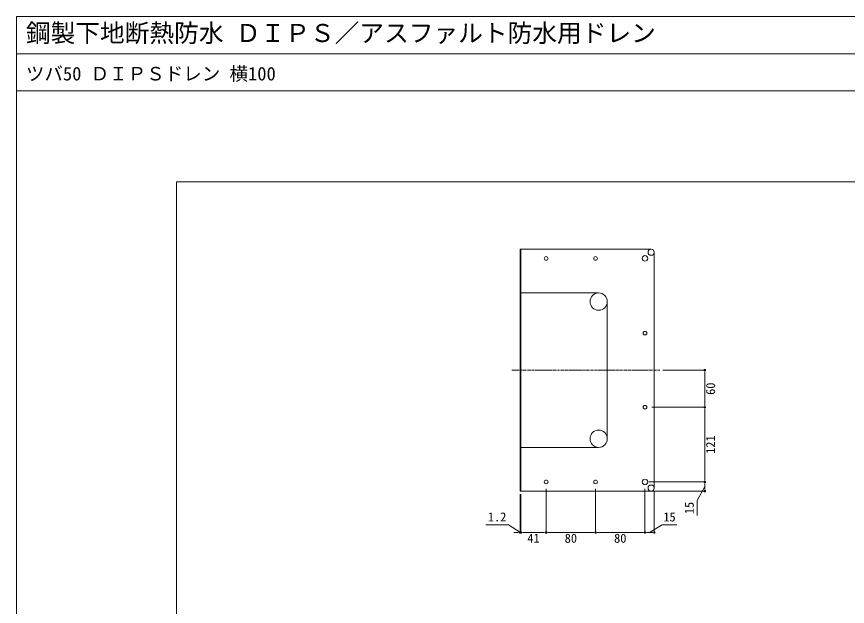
# Model space of a CAD drawing. Units: millimetres, scale not verified. Extents: x -1380 to 1380, y -955 to 955.
# Drawn here: x -1380 to -35, y 0 to 955 of the extents above; entities that cross this region are included whole.
import ezdxf
from ezdxf.enums import TextEntityAlignment as Align

# ---------------------------------------------------------------- set-up
doc = ezdxf.new("R2010")
doc.units = ezdxf.units.MM
doc.header["$LTSCALE"] = 3
doc.linetypes.add('USER1', pattern=[2, 1.25, -0.25, 0.25, -0.25])
for name, color, linetype, lineweight in [('0-0_0', 7, 'Continuous', 15), ('0-3_L-1', 7, 'Continuous', 18), ('0-4_L-5', 2, 'USER1', 18), ('0-7_WAKU', 7, 'Continuous', 18), ('0-9_SUNPO', 7, 'Continuous', 18)]:
    doc.layers.add(name, color=color, linetype=linetype, lineweight=lineweight)
doc.styles.add('ＭＳ ゴシック', font='')
doc.styles.get('ＭＳ ゴシック').set_extended_font_data('MS Gothic')

# ---------------------------------------------------------------- blocks, each defined once
blk = doc.blocks.new('_DOT')
at = {"layer": '0-0_0'}
for p, q in [((-0.5, 0), (-1, 0)), ((0.25, 0), (-0.25, 0))]:
    blk.add_line(p, q, dxfattribs=at)
blk.add_circle((0, 0), 0.25, dxfattribs=at)

msp = doc.modelspace()

# ---------------------------------------------------------------- linework, layer by layer
at = {"layer": '0-0_0', "lineweight": 18}
msp.add_line((-1379.874, 895.028), (1380.126, 895.028), dxfattribs=at)
msp.add_lwpolyline([(-1121.124, -807.472), (1121.376, -807.472), (1121.376, 687.528), (-1121.124, 687.528)], close=True, dxfattribs=at)
at = {"layer": '0-3_L-1'}
for p, q in [((-352.332, 578.528), (-563.332, 578.528)), ((-347.332, 382.528), (-347.332, 573.528)), ((-437.332, 507.528), (-563.332, 507.528)), ((-423.332, 382.528), (-423.332, 493.528)), ((-423.332, 382.528), (-423.332, 271.528)), ((-347.332, 382.528), (-347.332, 191.528)), ((-437.332, 257.528), (-563.332, 257.528)), ((-352.332, 186.528), (-563.332, 186.528))]:
    msp.add_line(p, q, dxfattribs=at)
for points in [[(-564.532, 382.528), (-564.532, 578.528), (-563.332, 578.528), (-563.332, 382.528)], [(-564.532, 382.528), (-564.532, 186.528), (-563.332, 186.528), (-563.332, 382.528)]]:
    msp.add_lwpolyline(points, dxfattribs=at)
for centre, radius in [((-352.332, 573.528), 5), ((-522.332, 563.528), 3), ((-442.332, 563.528), 3), ((-362.332, 563.528), 4.5), ((-437.332, 493.528), 14), ((-362.332, 442.528), 3), ((-362.332, 322.528), 3), ((-437.332, 271.528), 14), ((-522.332, 201.528), 3), ((-442.332, 201.528), 3), ((-362.332, 201.528), 4.5), ((-352.332, 191.528), 5)]:
    msp.add_circle(centre, radius, dxfattribs=at)
at = {"layer": '0-4_L-5'}
for p, q in [((-563.332, 507.528), (-563.332, 257.528)), ((-338.507, 382.528), (-577.757, 382.528))]:
    msp.add_line(p, q, dxfattribs=at)
at = {"layer": '0-7_WAKU'}
for points in [[(-1379.874, -954.972), (1380.126, -954.972), (1380.126, 955.028), (-1379.874, 955.028)], [(1380.126, 835.028), (-1379.874, 835.028), (-1379.874, 955.028), (1380.126, 955.028)]]:
    msp.add_lwpolyline(points, close=True, dxfattribs=at)
at = {"layer": '0-9_SUNPO'}
for p, q in [((-333.507, 382.528), (-265.416, 382.528)), ((-265.416, 327.528), (-265.416, 377.528)), ((-351.332, 322.528), (-265.416, 322.528)), ((-351.332, 322.528), (-265.416, 322.528)), ((-265.416, 317.528), (-265.416, 206.528)), ((-522.332, 190.528), (-522.332, 119.676)), ((-522.332, 190.528), (-522.332, 119.676)), ((-442.332, 190.528), (-442.332, 119.676)), ((-442.332, 190.528), (-442.332, 119.676)), ((-362.332, 190.528), (-362.332, 119.676)), ((-362.332, 190.528), (-362.332, 119.676)), ((-356.332, 201.528), (-265.416, 201.528)), ((-356.332, 201.528), (-265.416, 201.528)), ((-265.416, 191.528), (-265.416, 196.528)), ((-564.532, 181.528), (-564.532, 119.676)), ((-563.332, 181.528), (-563.332, 119.676)), ((-563.332, 181.528), (-563.332, 119.676)), ((-352.332, 186.528), (-265.416, 186.528)), ((-347.332, 186.528), (-347.332, 119.676)), ((-569.532, 119.676), (-574.532, 119.676)), ((-564.532, 119.676), (-563.332, 119.676)), ((-564.532, 119.676), (-563.332, 119.676)), ((-558.332, 119.676), (-553.332, 119.676)), ((-558.332, 119.676), (-527.332, 119.676)), ((-517.332, 119.676), (-447.332, 119.676)), ((-437.332, 119.676), (-367.332, 119.676)), ((-357.332, 119.676), (-352.332, 119.676))]:
    msp.add_line(p, q, dxfattribs=at)
for points in [[(-265.416, 194.028), (-277.916, 171.357), (-277.916, 147.428)], [(-563.932, 119.676), (-583.166, 132.176), (-620.191, 132.176)], [(-354.832, 119.676), (-334.497, 132.176), (-310.568, 132.176)]]:
    msp.add_lwpolyline(points, dxfattribs=at)

# ---------------------------------------------------------------- block references
at = {"layer": '0-9_SUNPO', "xscale": 5, "yscale": 5}
for p, rotation in [((-265.416, 382.528), 90), ((-265.416, 322.528), 270), ((-265.416, 322.528), 90), ((-265.416, 201.528), 270), ((-265.416, 201.528), 90), ((-265.416, 186.528), 270), ((-563.332, 119.676), 180), ((-563.332, 119.676), 180), ((-522.332, 119.676), 180), ((-442.332, 119.676), 180), ((-362.332, 119.676), 180)]:
    msp.add_blockref('_DOT', p, dxfattribs=dict(at, rotation=rotation))
for p in [(-564.532, 119.676), (-522.332, 119.676), (-442.332, 119.676), (-362.332, 119.676), (-347.332, 119.676)]:
    msp.add_blockref('_DOT', p, dxfattribs=at)

# ---------------------------------------------------------------- texts
at = {"layer": '0-7_WAKU', "style": 'ＭＳ ゴシック'}
for s, height, p in [('鋼製下地断熱防水 ＤＩＰＳ／アスファルト防水用ドレン', 29.33, (-1364.874, 905.028)), ('ツバ50 ＤＩＰＳドレン 横100', 21.99, (-1364.874, 845.028))]:
    msp.add_text(s, height=height, dxfattribs=at).set_placement(p, align=Align.BOTTOM_LEFT)
at = {"layer": '0-9_SUNPO', "style": 'ＭＳ ゴシック'}
for s, p in [('60', (-244.416, 342.528)), ('121', (-244.416, 247.028)), ('15', (-278.916, 149.392))]:
    msp.add_text(s, height=14.66, rotation=90, dxfattribs=at).set_placement(p, align=Align.BOTTOM_LEFT)
for s, p in [('1.2', (-616.678, 133.176)), ('15', (-332.533, 133.176)), ('41', (-552.832, 98.676)), ('80', (-492.332, 98.676)), ('80', (-412.332, 98.676))]:
    msp.add_text(s, height=14.66, dxfattribs=at).set_placement(p, align=Align.BOTTOM_LEFT)

doc.saveas('drawing.dxf')
